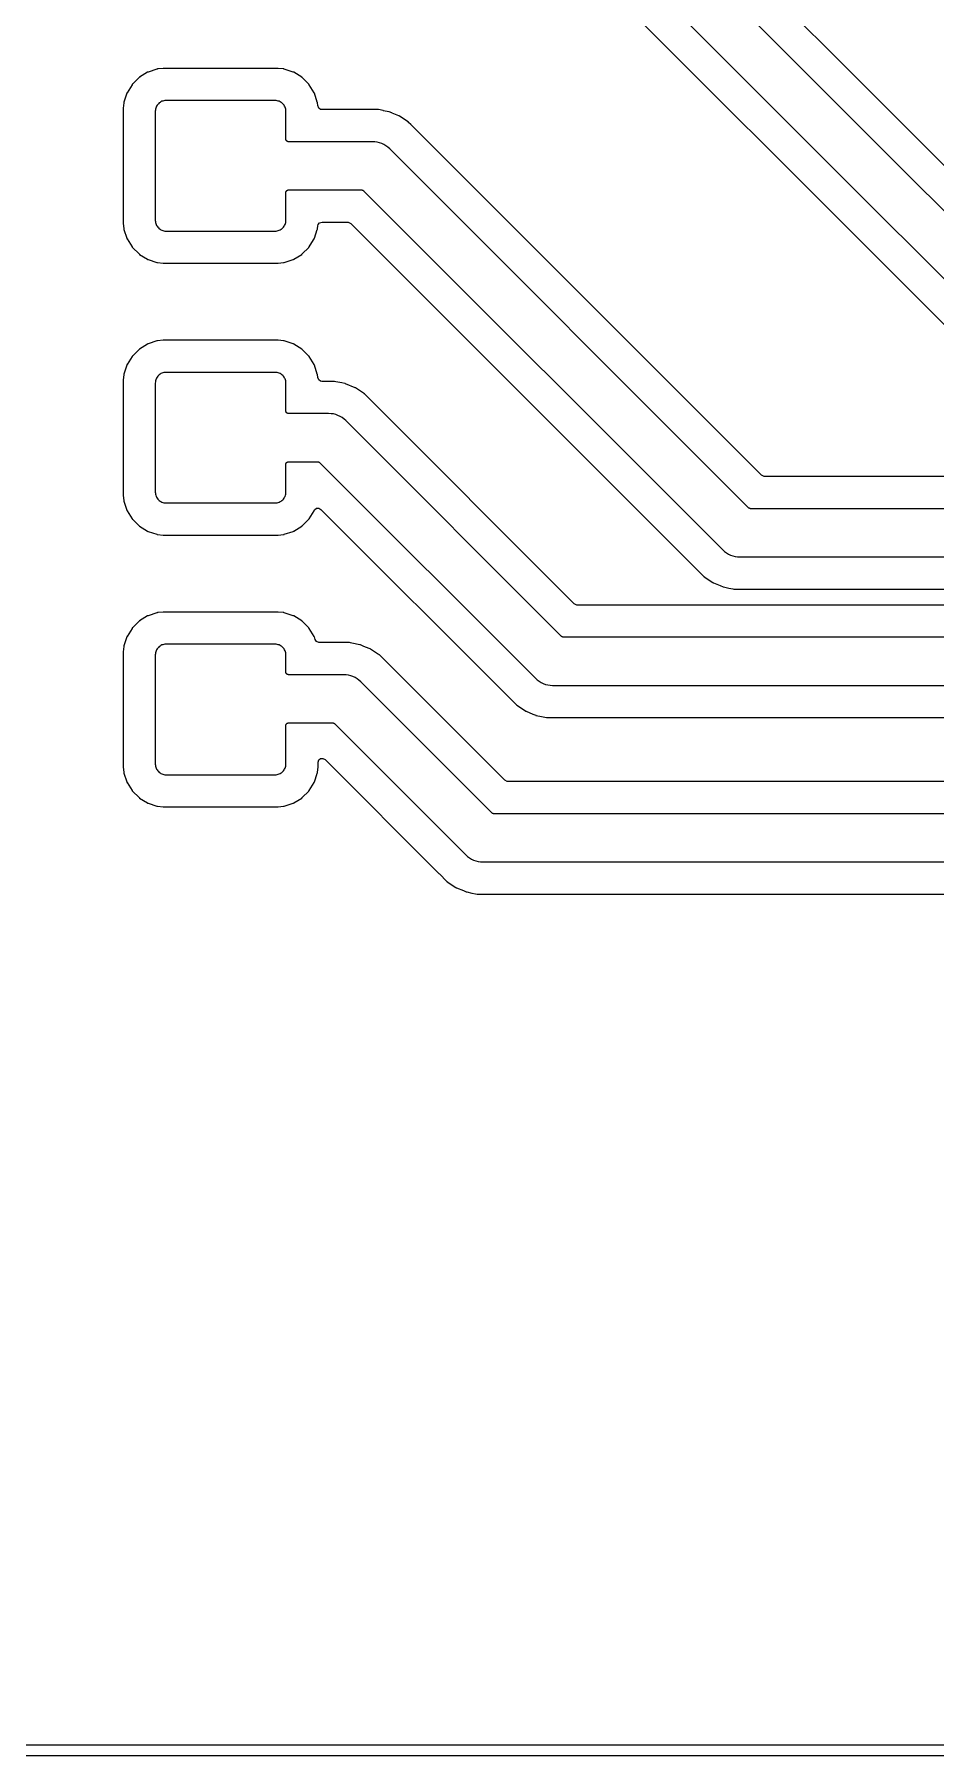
# Model space of a CAD drawing. Header units: metres. Extents: x 46.2 to 140.4, y -137.6 to -43.4.
# Drawn here: x 92.82 to 109.66, y -137.65 to -105.48 of the extents above; entities that cross this region are included whole.
import ezdxf

# ---------------------------------------------------------------- set-up
doc = ezdxf.new("R2010")
doc.units = ezdxf.units.M

msp = doc.modelspace()

# ---------------------------------------------------------------- linework, layer by layer
for points in [[(140.249, -43.632), (140.236, -43.586), (140.204, -43.558), (140.17, -43.551), (46.432, -43.551), (46.386, -43.564), (46.358, -43.596), (46.351, -43.63), (46.351, -137.368), (46.364, -137.414), (46.396, -137.442), (46.43, -137.449), (140.168, -137.449), (140.214, -137.436), (140.242, -137.404), (140.249, -137.37), (140.249, -43.632)], [(112.308, -110.423), (102.474, -100.588)], [(112.072, -111.035), (101.836, -100.8)], [(101.235, -101.472), (111.581, -111.818)], [(101.257, -102.343), (111.08, -112.166)], [(127.127, -113.749), (106.468, -113.749), (106.455, -113.748), (106.408, -113.723), (103.195, -110.51), (99.952, -107.267), (99.852, -107.166), (99.813, -107.128), (99.812, -107.127), (99.811, -107.126), (99.81, -107.125), (99.81, -107.124), (99.809, -107.123), (99.808, -107.123), (99.807, -107.122), (99.806, -107.121), (99.642, -107.012), (99.641, -107.011), (99.64, -107.01), (99.639, -107.01), (99.638, -107.009), (99.638, -107.009), (99.636, -107.009), (99.635, -107.008), (99.634, -107.008), (99.633, -107.007), (99.508, -106.955), (99.501, -106.953), (99.451, -106.932), (99.45, -106.931), (99.449, -106.931), (99.448, -106.93), (99.446, -106.93), (99.445, -106.93), (99.444, -106.929), (99.443, -106.929), (99.442, -106.929), (99.345, -106.91), (99.34, -106.909), (99.248, -106.89), (99.247, -106.89), (99.246, -106.89), (99.245, -106.89), (99.243, -106.89), (99.242, -106.89), (99.241, -106.89), (99.24, -106.89), (99.239, -106.889), (98.194, -106.889), (98.169, -106.885), (98.133, -106.86), (98.115, -106.816), (98.11, -106.762), (98.11, -106.761), (98.109, -106.76), (98.109, -106.759), (98.109, -106.757), (98.109, -106.756), (98.108, -106.755), (98.108, -106.754), (98.108, -106.753), (98.107, -106.751), (98.107, -106.751), (98.107, -106.751), (98.107, -106.751), (98.107, -106.751), (98.052, -106.585), (98.052, -106.584), (98.051, -106.582), (98.051, -106.582), (98.051, -106.581), (98.05, -106.579), (98.05, -106.578), (98.049, -106.577), (98.049, -106.576), (98.048, -106.575), (98.047, -106.574), (97.955, -106.425), (97.954, -106.424), (97.954, -106.423), (97.953, -106.422), (97.952, -106.421), (97.952, -106.42), (97.951, -106.419), (97.95, -106.418), (97.949, -106.417), (97.948, -106.416), (97.824, -106.292), (97.823, -106.291), (97.822, -106.29), (97.821, -106.289), (97.82, -106.288), (97.819, -106.288), (97.818, -106.287), (97.817, -106.286), (97.816, -106.286), (97.815, -106.285), (97.666, -106.193), (97.665, -106.192), (97.664, -106.191), (97.663, -106.191), (97.662, -106.19), (97.661, -106.19), (97.659, -106.189), (97.658, -106.189), (97.658, -106.189), (97.657, -106.188), (97.655, -106.188), (97.489, -106.133), (97.487, -106.132), (97.486, -106.132), (97.485, -106.131), (97.483, -106.131), (97.482, -106.131), (97.481, -106.131), (97.479, -106.13), (97.478, -106.13), (97.375, -106.12), (97.374, -106.12), (97.373, -106.12), (97.373, -106.12), (97.371, -106.12), (97.37, -106.119), (95.23, -106.119), (95.229, -106.12), (95.227, -106.12), (95.226, -106.12), (95.225, -106.12), (95.122, -106.13), (95.121, -106.13), (95.12, -106.131), (95.119, -106.131), (95.118, -106.131), (95.117, -106.131), (95.115, -106.131), (95.114, -106.132), (95.113, -106.132), (95.112, -106.132), (95.111, -106.133), (95.111, -106.133), (94.945, -106.188), (94.945, -106.188), (94.944, -106.188), (94.943, -106.189), (94.942, -106.189), (94.941, -106.189), (94.939, -106.19), (94.938, -106.19), (94.937, -106.191), (94.936, -106.191), (94.935, -106.192), (94.934, -106.193), (94.785, -106.285), (94.784, -106.286), (94.783, -106.286), (94.782, -106.287), (94.781, -106.288), (94.78, -106.288), (94.779, -106.289), (94.778, -106.29), (94.777, -106.291), (94.776, -106.292), (94.652, -106.416), (94.651, -106.417), (94.65, -106.418), (94.649, -106.419), (94.648, -106.42), (94.648, -106.421), (94.647, -106.422), (94.646, -106.423), (94.646, -106.424), (94.645, -106.425), (94.553, -106.574), (94.552, -106.575), (94.551, -106.576), (94.551, -106.577), (94.55, -106.578), (94.55, -106.579), (94.549, -106.581), (94.549, -106.582), (94.549, -106.583), (94.548, -106.584), (94.548, -106.585), (94.548, -106.585), (94.548, -106.585), (94.493, -106.751), (94.492, -106.753), (94.492, -106.754), (94.491, -106.755), (94.491, -106.757), (94.491, -106.758), (94.491, -106.759), (94.49, -106.761), (94.49, -106.762), (94.48, -106.865), (94.48, -106.866), (94.48, -106.867), (94.48, -106.869), (94.479, -106.87), (94.479, -109.01), (94.48, -109.011), (94.48, -109.013), (94.48, -109.014), (94.48, -109.015), (94.49, -109.118), (94.49, -109.119), (94.491, -109.121), (94.491, -109.122), (94.491, -109.123), (94.491, -109.125), (94.492, -109.126), (94.492, -109.127), (94.493, -109.129), (94.548, -109.295), (94.548, -109.295), (94.548, -109.296), (94.549, -109.297), (94.549, -109.298), (94.549, -109.299), (94.55, -109.301), (94.55, -109.302), (94.551, -109.303), (94.551, -109.304), (94.552, -109.305), (94.553, -109.306), (94.645, -109.455), (94.646, -109.456), (94.646, -109.457), (94.647, -109.458), (94.648, -109.459), (94.648, -109.46), (94.649, -109.461), (94.65, -109.462), (94.651, -109.463), (94.652, -109.464), (94.776, -109.588), (94.777, -109.589), (94.778, -109.59), (94.779, -109.591), (94.78, -109.592), (94.781, -109.592), (94.782, -109.593), (94.783, -109.594), (94.784, -109.594), (94.785, -109.595), (94.934, -109.687), (94.935, -109.688), (94.936, -109.689), (94.937, -109.689), (94.938, -109.69), (94.939, -109.69), (94.941, -109.691), (94.942, -109.691), (94.943, -109.691), (94.944, -109.692), (94.945, -109.692), (94.945, -109.692), (94.945, -109.692), (95.111, -109.747), (95.113, -109.748), (95.114, -109.748), (95.115, -109.749), (95.117, -109.749), (95.118, -109.749), (95.119, -109.749), (95.121, -109.75), (95.122, -109.75), (95.225, -109.76), (95.226, -109.76), (95.227, -109.76), (95.229, -109.76), (95.23, -109.761), (97.37, -109.761), (97.371, -109.76), (97.373, -109.76), (97.374, -109.76), (97.375, -109.76), (97.478, -109.75), (97.479, -109.75), (97.481, -109.749), (97.482, -109.749), (97.483, -109.749), (97.485, -109.749), (97.486, -109.748), (97.487, -109.748), (97.489, -109.747), (97.655, -109.692), (97.655, -109.692), (97.656, -109.692), (97.657, -109.691), (97.658, -109.691), (97.659, -109.691), (97.661, -109.69), (97.662, -109.69), (97.663, -109.689), (97.664, -109.689), (97.665, -109.688), (97.666, -109.687), (97.815, -109.595), (97.816, -109.594), (97.817, -109.594), (97.818, -109.593), (97.819, -109.592), (97.82, -109.592), (97.821, -109.591), (97.822, -109.59), (97.823, -109.589), (97.824, -109.588), (97.948, -109.464), (97.949, -109.463), (97.95, -109.462), (97.951, -109.461), (97.952, -109.46), (97.952, -109.459), (97.953, -109.458), (97.954, -109.457), (97.954, -109.456), (97.955, -109.455), (98.035, -109.325), (98.047, -109.306), (98.048, -109.305), (98.049, -109.304), (98.049, -109.303), (98.05, -109.302), (98.05, -109.301), (98.051, -109.299), (98.051, -109.298), (98.051, -109.298), (98.052, -109.297), (98.052, -109.295), (98.107, -109.129), (98.108, -109.127), (98.108, -109.126), (98.109, -109.125), (98.109, -109.123), (98.109, -109.122), (98.109, -109.121), (98.11, -109.119), (98.11, -109.118), (98.11, -109.118), (98.11, -109.118), (98.116, -109.061), (98.122, -109.037), (98.151, -109.004), (98.197, -108.991), (98.672, -108.991), (98.685, -108.992), (98.732, -109.017), (105.18, -115.466), (105.188, -115.473), (105.327, -115.612), (105.328, -115.613), (105.329, -115.614), (105.33, -115.615), (105.33, -115.616), (105.331, -115.617), (105.332, -115.617), (105.333, -115.618), (105.334, -115.619), (105.498, -115.728), (105.499, -115.729), (105.5, -115.73), (105.501, -115.73), (105.503, -115.731), (105.504, -115.731), (105.505, -115.732), (105.506, -115.732), (105.507, -115.733), (105.507, -115.733), (105.631, -115.784), (105.689, -115.808), (105.69, -115.809), (105.691, -115.809), (105.692, -115.81), (105.694, -115.81), (105.695, -115.81), (105.696, -115.811), (105.697, -115.811), (105.698, -115.811), (105.795, -115.83), (105.868, -115.845), (105.892, -115.85), (105.893, -115.85), (105.894, -115.85), (105.895, -115.85), (105.897, -115.85), (105.898, -115.85), (105.899, -115.85), (105.9, -115.85), (105.901, -115.851), (127.699, -115.851)], [(97.34, -106.721), (97.319, -106.72), (95.281, -106.72), (95.26, -106.721), (95.241, -106.724), (95.222, -106.729), (95.203, -106.735), (95.186, -106.744), (95.169, -106.754), (95.153, -106.765), (95.139, -106.779), (95.125, -106.793), (95.114, -106.809), (95.104, -106.826), (95.095, -106.843), (95.089, -106.862), (95.084, -106.881), (95.081, -106.9), (95.08, -106.921), (95.08, -108.959), (95.081, -108.98), (95.084, -108.999), (95.089, -109.018), (95.095, -109.037), (95.104, -109.054), (95.114, -109.071), (95.125, -109.087), (95.139, -109.101), (95.153, -109.115), (95.169, -109.126), (95.186, -109.136), (95.203, -109.145), (95.222, -109.151), (95.241, -109.156), (95.26, -109.159), (95.281, -109.16), (97.319, -109.16), (97.34, -109.159), (97.359, -109.156), (97.378, -109.151), (97.397, -109.145), (97.414, -109.136), (97.431, -109.126), (97.447, -109.115), (97.461, -109.101), (97.475, -109.087), (97.486, -109.071), (97.496, -109.054), (97.505, -109.037), (97.511, -109.018), (97.516, -108.999), (97.519, -108.98), (97.52, -108.959), (97.52, -108.44), (97.52, -108.439), (97.52, -108.438), (97.52, -108.437), (97.52, -108.435), (97.52, -108.434), (97.521, -108.433), (97.521, -108.432), (97.521, -108.43), (97.521, -108.429), (97.521, -108.428), (97.522, -108.427), (97.522, -108.426), (97.523, -108.425), (97.523, -108.423), (97.523, -108.422), (97.524, -108.421), (97.524, -108.42), (97.525, -108.419), (97.525, -108.418), (97.526, -108.417), (97.526, -108.416), (97.527, -108.415), (97.528, -108.414), (97.528, -108.412), (97.529, -108.411), (97.53, -108.41), (97.531, -108.409), (97.531, -108.409), (97.532, -108.408), (97.533, -108.407), (97.534, -108.406), (97.535, -108.405), (97.536, -108.404), (97.536, -108.403), (97.537, -108.402), (97.538, -108.402), (97.539, -108.401), (97.54, -108.4), (97.541, -108.399), (97.542, -108.399), (97.543, -108.398), (97.544, -108.397), (97.545, -108.397), (97.546, -108.396), (97.548, -108.396), (97.549, -108.395), (97.55, -108.395), (97.551, -108.394), (97.552, -108.394), (97.553, -108.393), (97.554, -108.393), (97.555, -108.392), (97.557, -108.392), (97.558, -108.392), (97.559, -108.391), (97.56, -108.391), (97.561, -108.391), (97.563, -108.391), (97.564, -108.391), (97.565, -108.39), (97.566, -108.39), (97.568, -108.39), (97.569, -108.39), (97.57, -108.39), (98.933, -108.39), (98.934, -108.39), (98.935, -108.39), (98.936, -108.39), (98.938, -108.39), (98.939, -108.391), (98.94, -108.391), (98.941, -108.391), (98.943, -108.391), (98.944, -108.391), (98.945, -108.392), (98.946, -108.392), (98.947, -108.392), (98.948, -108.393), (98.95, -108.393), (98.951, -108.394), (98.952, -108.394), (98.953, -108.395), (98.954, -108.395), (98.955, -108.396), (98.956, -108.396), (98.957, -108.397), (98.958, -108.397), (98.96, -108.398), (98.961, -108.399), (98.962, -108.399), (98.963, -108.4), (98.964, -108.401), (98.965, -108.402), (98.965, -108.402), (98.966, -108.403), (98.967, -108.404), (98.968, -108.405), (105.681, -115.118), (105.714, -115.148), (105.75, -115.174), (105.788, -115.197), (105.828, -115.216), (105.869, -115.231), (105.912, -115.242), (105.956, -115.248), (106.001, -115.25), (127.599, -115.25)], [(127.393, -114.35), (106.207, -114.35), (106.206, -114.35), (106.205, -114.35), (106.204, -114.35), (106.202, -114.35), (106.201, -114.349), (106.2, -114.349), (106.199, -114.349), (106.197, -114.349), (106.196, -114.349), (106.195, -114.348), (106.194, -114.348), (106.193, -114.348), (106.192, -114.347), (106.19, -114.347), (106.189, -114.346), (106.188, -114.346), (106.187, -114.345), (106.186, -114.345), (106.185, -114.344), (106.184, -114.344), (106.183, -114.343), (106.182, -114.343), (106.18, -114.342), (106.179, -114.341), (106.178, -114.341), (106.177, -114.34), (106.176, -114.339), (106.175, -114.338), (106.175, -114.338), (106.174, -114.337), (106.173, -114.336), (106.172, -114.335), (99.459, -107.622), (99.426, -107.592), (99.39, -107.566), (99.352, -107.543), (99.312, -107.524), (99.271, -107.509), (99.228, -107.498), (99.184, -107.492), (99.139, -107.49), (97.57, -107.49), (97.569, -107.49), (97.568, -107.49), (97.566, -107.49), (97.565, -107.49), (97.564, -107.489), (97.563, -107.489), (97.561, -107.489), (97.56, -107.489), (97.559, -107.489), (97.558, -107.488), (97.557, -107.488), (97.555, -107.488), (97.554, -107.487), (97.553, -107.487), (97.552, -107.486), (97.551, -107.486), (97.55, -107.485), (97.549, -107.485), (97.548, -107.484), (97.546, -107.484), (97.545, -107.483), (97.544, -107.483), (97.543, -107.482), (97.542, -107.481), (97.541, -107.481), (97.54, -107.48), (97.539, -107.479), (97.538, -107.478), (97.537, -107.478), (97.536, -107.477), (97.536, -107.476), (97.535, -107.475), (97.534, -107.474), (97.533, -107.473), (97.532, -107.472), (97.531, -107.471), (97.531, -107.471), (97.53, -107.47), (97.529, -107.469), (97.528, -107.468), (97.528, -107.466), (97.527, -107.465), (97.526, -107.464), (97.526, -107.463), (97.525, -107.462), (97.525, -107.461), (97.524, -107.46), (97.524, -107.459), (97.523, -107.458), (97.523, -107.457), (97.523, -107.455), (97.522, -107.454), (97.522, -107.453), (97.521, -107.452), (97.521, -107.451), (97.521, -107.45), (97.521, -107.448), (97.521, -107.447), (97.52, -107.446), (97.52, -107.445), (97.52, -107.443), (97.52, -107.442), (97.52, -107.441), (97.52, -107.44), (97.52, -106.921), (97.519, -106.9), (97.516, -106.881), (97.511, -106.862), (97.505, -106.843), (97.496, -106.826), (97.486, -106.809), (97.475, -106.793), (97.461, -106.779), (97.447, -106.765), (97.431, -106.754), (97.414, -106.744), (97.397, -106.735), (97.378, -106.729), (97.359, -106.724), (97.34, -106.721)], [(128.227, -116.149), (102.968, -116.149), (102.955, -116.148), (102.908, -116.123), (98.993, -112.208), (98.992, -112.207), (98.991, -112.206), (98.991, -112.205), (98.99, -112.204), (98.989, -112.204), (98.988, -112.203), (98.988, -112.203), (98.987, -112.202), (98.986, -112.201), (98.822, -112.092), (98.821, -112.091), (98.82, -112.09), (98.818, -112.09), (98.818, -112.09), (98.817, -112.089), (98.816, -112.088), (98.814, -112.088), (98.813, -112.087), (98.631, -112.012), (98.63, -112.011), (98.629, -112.011), (98.628, -112.01), (98.626, -112.01), (98.625, -112.01), (98.624, -112.009), (98.623, -112.009), (98.622, -112.009), (98.566, -111.998), (98.454, -111.975), (98.428, -111.97), (98.427, -111.97), (98.426, -111.97), (98.425, -111.97), (98.423, -111.97), (98.422, -111.97), (98.421, -111.97), (98.42, -111.97), (98.419, -111.969), (98.194, -111.969), (98.169, -111.965), (98.133, -111.94), (98.115, -111.896), (98.11, -111.842), (98.11, -111.841), (98.109, -111.84), (98.109, -111.839), (98.109, -111.837), (98.109, -111.836), (98.108, -111.835), (98.108, -111.834), (98.108, -111.833), (98.107, -111.831), (98.107, -111.831), (98.107, -111.831), (98.107, -111.831), (98.107, -111.831), (98.052, -111.665), (98.052, -111.664), (98.051, -111.662), (98.051, -111.662), (98.051, -111.661), (98.05, -111.659), (98.05, -111.658), (98.049, -111.657), (98.049, -111.656), (98.048, -111.655), (98.047, -111.654), (97.955, -111.505), (97.954, -111.504), (97.954, -111.503), (97.953, -111.502), (97.952, -111.501), (97.952, -111.5), (97.951, -111.499), (97.95, -111.498), (97.949, -111.497), (97.948, -111.496), (97.824, -111.372), (97.823, -111.371), (97.822, -111.37), (97.821, -111.369), (97.82, -111.368), (97.819, -111.368), (97.818, -111.367), (97.817, -111.366), (97.816, -111.366), (97.815, -111.365), (97.666, -111.273), (97.665, -111.272), (97.664, -111.271), (97.663, -111.271), (97.662, -111.27), (97.661, -111.27), (97.659, -111.269), (97.658, -111.269), (97.658, -111.269), (97.657, -111.268), (97.655, -111.268), (97.489, -111.213), (97.487, -111.212), (97.486, -111.212), (97.485, -111.211), (97.483, -111.211), (97.482, -111.211), (97.481, -111.211), (97.479, -111.21), (97.478, -111.21), (97.375, -111.2), (97.374, -111.2), (97.373, -111.2), (97.373, -111.2), (97.371, -111.2), (97.37, -111.199), (95.23, -111.199), (95.229, -111.2), (95.227, -111.2), (95.226, -111.2), (95.225, -111.2), (95.122, -111.21), (95.121, -111.21), (95.12, -111.211), (95.119, -111.211), (95.118, -111.211), (95.117, -111.211), (95.115, -111.211), (95.114, -111.212), (95.113, -111.212), (95.112, -111.212), (95.111, -111.213), (95.111, -111.213), (94.945, -111.268), (94.945, -111.268), (94.944, -111.268), (94.943, -111.269), (94.942, -111.269), (94.941, -111.269), (94.939, -111.27), (94.938, -111.27), (94.937, -111.271), (94.936, -111.271), (94.935, -111.272), (94.934, -111.273), (94.785, -111.365), (94.784, -111.366), (94.783, -111.366), (94.782, -111.367), (94.781, -111.368), (94.78, -111.368), (94.779, -111.369), (94.778, -111.37), (94.777, -111.371), (94.776, -111.372), (94.652, -111.496), (94.651, -111.497), (94.65, -111.498), (94.649, -111.499), (94.648, -111.5), (94.648, -111.501), (94.647, -111.502), (94.646, -111.503), (94.646, -111.504), (94.645, -111.505), (94.553, -111.654), (94.552, -111.655), (94.551, -111.656), (94.551, -111.657), (94.55, -111.658), (94.55, -111.659), (94.549, -111.661), (94.549, -111.662), (94.549, -111.663), (94.548, -111.664), (94.548, -111.665), (94.548, -111.665), (94.548, -111.665), (94.493, -111.831), (94.492, -111.833), (94.492, -111.834), (94.491, -111.835), (94.491, -111.837), (94.491, -111.838), (94.491, -111.839), (94.49, -111.841), (94.49, -111.842), (94.48, -111.945), (94.48, -111.946), (94.48, -111.947), (94.48, -111.949), (94.479, -111.95), (94.479, -114.09), (94.48, -114.091), (94.48, -114.093), (94.48, -114.094), (94.48, -114.095), (94.49, -114.198), (94.49, -114.199), (94.491, -114.201), (94.491, -114.202), (94.491, -114.203), (94.491, -114.205), (94.492, -114.206), (94.492, -114.207), (94.493, -114.209), (94.548, -114.375), (94.548, -114.375), (94.548, -114.376), (94.549, -114.377), (94.549, -114.378), (94.549, -114.379), (94.55, -114.381), (94.55, -114.382), (94.551, -114.383), (94.551, -114.384), (94.552, -114.385), (94.553, -114.386), (94.645, -114.535), (94.646, -114.536), (94.646, -114.537), (94.647, -114.538), (94.648, -114.539), (94.648, -114.54), (94.649, -114.541), (94.65, -114.542), (94.651, -114.543), (94.652, -114.544), (94.776, -114.668), (94.777, -114.669), (94.778, -114.67), (94.779, -114.671), (94.78, -114.672), (94.781, -114.672), (94.782, -114.673), (94.783, -114.674), (94.784, -114.674), (94.785, -114.675), (94.934, -114.767), (94.935, -114.768), (94.936, -114.769), (94.937, -114.769), (94.938, -114.77), (94.939, -114.77), (94.941, -114.771), (94.942, -114.771), (94.943, -114.771), (94.944, -114.772), (94.945, -114.772), (94.945, -114.772), (94.945, -114.772), (95.111, -114.827), (95.113, -114.828), (95.114, -114.828), (95.115, -114.829), (95.117, -114.829), (95.118, -114.829), (95.119, -114.829), (95.121, -114.83), (95.122, -114.83), (95.225, -114.84), (95.226, -114.84), (95.227, -114.84), (95.229, -114.84), (95.23, -114.841), (97.37, -114.841), (97.371, -114.84), (97.373, -114.84), (97.374, -114.84), (97.375, -114.84), (97.478, -114.83), (97.479, -114.83), (97.481, -114.829), (97.482, -114.829), (97.483, -114.829), (97.485, -114.829), (97.486, -114.828), (97.487, -114.828), (97.489, -114.827), (97.655, -114.772), (97.655, -114.772), (97.656, -114.772), (97.657, -114.771), (97.658, -114.771), (97.659, -114.771), (97.661, -114.77), (97.662, -114.77), (97.663, -114.769), (97.664, -114.769), (97.665, -114.768), (97.666, -114.767), (97.815, -114.675), (97.816, -114.674), (97.817, -114.674), (97.818, -114.673), (97.819, -114.672), (97.82, -114.672), (97.821, -114.671), (97.822, -114.67), (97.823, -114.669), (97.824, -114.668), (97.948, -114.544), (97.949, -114.543), (97.95, -114.542), (97.951, -114.541), (97.952, -114.54), (97.952, -114.539), (97.953, -114.538), (97.954, -114.537), (97.954, -114.536), (97.955, -114.535), (98.047, -114.386), (98.048, -114.385), (98.049, -114.384), (98.049, -114.383), (98.05, -114.382), (98.05, -114.381), (98.05, -114.38), (98.05, -114.38), (98.05, -114.38), (98.057, -114.369), (98.093, -114.341), (98.134, -114.339), (98.176, -114.362), (101.677, -117.863), (101.688, -117.873), (101.827, -118.012), (101.828, -118.013), (101.829, -118.014), (101.83, -118.015), (101.83, -118.016), (101.831, -118.017), (101.832, -118.017), (101.833, -118.018), (101.834, -118.019), (101.998, -118.128), (101.999, -118.129), (102, -118.13), (102.001, -118.13), (102.003, -118.131), (102.004, -118.131), (102.005, -118.132), (102.006, -118.132), (102.007, -118.133), (102.007, -118.133), (102.136, -118.186), (102.189, -118.208), (102.19, -118.209), (102.191, -118.209), (102.192, -118.21), (102.194, -118.21), (102.195, -118.21), (102.196, -118.211), (102.197, -118.211), (102.198, -118.211), (102.295, -118.23), (102.361, -118.243), (102.392, -118.25), (102.393, -118.25), (102.394, -118.25), (102.395, -118.25), (102.397, -118.25), (102.398, -118.25), (102.399, -118.25), (102.4, -118.25), (102.401, -118.251), (128.799, -118.251)], [(97.34, -111.801), (97.319, -111.8), (95.281, -111.8), (95.26, -111.801), (95.241, -111.804), (95.222, -111.809), (95.203, -111.815), (95.186, -111.824), (95.169, -111.834), (95.153, -111.845), (95.139, -111.859), (95.125, -111.873), (95.114, -111.889), (95.104, -111.906), (95.095, -111.923), (95.089, -111.942), (95.084, -111.961), (95.081, -111.98), (95.08, -112.001), (95.08, -114.039), (95.081, -114.06), (95.084, -114.079), (95.089, -114.098), (95.095, -114.117), (95.104, -114.134), (95.114, -114.151), (95.125, -114.167), (95.139, -114.181), (95.153, -114.195), (95.169, -114.206), (95.186, -114.216), (95.203, -114.225), (95.222, -114.231), (95.241, -114.236), (95.26, -114.239), (95.281, -114.24), (97.319, -114.24), (97.34, -114.239), (97.359, -114.236), (97.378, -114.231), (97.397, -114.225), (97.414, -114.216), (97.431, -114.206), (97.447, -114.195), (97.461, -114.181), (97.475, -114.167), (97.486, -114.151), (97.496, -114.134), (97.505, -114.117), (97.511, -114.098), (97.516, -114.079), (97.519, -114.06), (97.52, -114.039), (97.52, -113.52), (97.52, -113.519), (97.52, -113.518), (97.52, -113.517), (97.52, -113.515), (97.52, -113.514), (97.521, -113.513), (97.521, -113.512), (97.521, -113.51), (97.521, -113.509), (97.521, -113.508), (97.522, -113.507), (97.522, -113.506), (97.523, -113.505), (97.523, -113.503), (97.523, -113.502), (97.524, -113.501), (97.524, -113.5), (97.525, -113.499), (97.525, -113.498), (97.526, -113.497), (97.526, -113.496), (97.527, -113.495), (97.528, -113.494), (97.528, -113.492), (97.529, -113.491), (97.53, -113.49), (97.531, -113.489), (97.531, -113.489), (97.532, -113.488), (97.533, -113.487), (97.534, -113.486), (97.535, -113.485), (97.536, -113.484), (97.536, -113.483), (97.537, -113.482), (97.538, -113.482), (97.539, -113.481), (97.54, -113.48), (97.541, -113.479), (97.542, -113.479), (97.543, -113.478), (97.544, -113.477), (97.545, -113.477), (97.546, -113.476), (97.548, -113.476), (97.549, -113.475), (97.55, -113.475), (97.551, -113.474), (97.552, -113.474), (97.553, -113.473), (97.554, -113.473), (97.555, -113.472), (97.557, -113.472), (97.558, -113.472), (97.559, -113.471), (97.56, -113.471), (97.561, -113.471), (97.563, -113.471), (97.564, -113.471), (97.565, -113.47), (97.566, -113.47), (97.568, -113.47), (97.569, -113.47), (97.57, -113.47), (98.113, -113.47), (98.114, -113.47), (98.115, -113.47), (98.116, -113.47), (98.118, -113.47), (98.119, -113.471), (98.12, -113.471), (98.121, -113.471), (98.123, -113.471), (98.124, -113.471), (98.125, -113.472), (98.126, -113.472), (98.127, -113.472), (98.128, -113.473), (98.13, -113.473), (98.131, -113.474), (98.132, -113.474), (98.133, -113.475), (98.134, -113.475), (98.135, -113.476), (98.136, -113.476), (98.137, -113.477), (98.138, -113.477), (98.14, -113.478), (98.141, -113.479), (98.142, -113.479), (98.143, -113.48), (98.144, -113.481), (98.145, -113.482), (98.145, -113.482), (98.146, -113.483), (98.147, -113.484), (98.148, -113.485), (102.181, -117.518), (102.214, -117.548), (102.25, -117.574), (102.288, -117.597), (102.328, -117.616), (102.369, -117.631), (102.412, -117.642), (102.456, -117.648), (102.501, -117.65), (128.699, -117.65)], [(128.493, -116.75), (102.707, -116.75), (102.706, -116.75), (102.705, -116.75), (102.704, -116.75), (102.702, -116.75), (102.701, -116.749), (102.7, -116.749), (102.699, -116.749), (102.697, -116.749), (102.696, -116.749), (102.695, -116.748), (102.694, -116.748), (102.693, -116.748), (102.692, -116.747), (102.69, -116.747), (102.689, -116.746), (102.688, -116.746), (102.687, -116.745), (102.686, -116.745), (102.685, -116.744), (102.684, -116.744), (102.683, -116.743), (102.682, -116.743), (102.68, -116.742), (102.679, -116.741), (102.678, -116.741), (102.677, -116.74), (102.676, -116.739), (102.675, -116.738), (102.675, -116.738), (102.674, -116.737), (102.673, -116.736), (102.672, -116.735), (98.639, -112.702), (98.606, -112.672), (98.57, -112.646), (98.532, -112.623), (98.492, -112.604), (98.451, -112.589), (98.408, -112.578), (98.364, -112.572), (98.319, -112.57), (97.57, -112.57), (97.569, -112.57), (97.568, -112.57), (97.566, -112.57), (97.565, -112.57), (97.564, -112.569), (97.563, -112.569), (97.561, -112.569), (97.56, -112.569), (97.559, -112.569), (97.558, -112.568), (97.557, -112.568), (97.555, -112.568), (97.554, -112.567), (97.553, -112.567), (97.552, -112.566), (97.551, -112.566), (97.55, -112.565), (97.549, -112.565), (97.548, -112.564), (97.546, -112.564), (97.545, -112.563), (97.544, -112.563), (97.543, -112.562), (97.542, -112.561), (97.541, -112.561), (97.54, -112.56), (97.539, -112.559), (97.538, -112.558), (97.537, -112.558), (97.536, -112.557), (97.536, -112.556), (97.535, -112.555), (97.534, -112.554), (97.533, -112.553), (97.532, -112.552), (97.531, -112.551), (97.531, -112.551), (97.53, -112.55), (97.529, -112.549), (97.528, -112.548), (97.528, -112.546), (97.527, -112.545), (97.526, -112.544), (97.526, -112.543), (97.525, -112.542), (97.525, -112.541), (97.524, -112.54), (97.524, -112.539), (97.523, -112.538), (97.523, -112.537), (97.523, -112.535), (97.522, -112.534), (97.522, -112.533), (97.521, -112.532), (97.521, -112.531), (97.521, -112.53), (97.521, -112.528), (97.521, -112.527), (97.52, -112.526), (97.52, -112.525), (97.52, -112.523), (97.52, -112.522), (97.52, -112.521), (97.52, -112.52), (97.52, -112.001), (97.519, -111.98), (97.516, -111.961), (97.511, -111.942), (97.505, -111.923), (97.496, -111.906), (97.486, -111.889), (97.475, -111.873), (97.461, -111.859), (97.447, -111.845), (97.431, -111.834), (97.414, -111.824), (97.397, -111.815), (97.378, -111.809), (97.359, -111.804), (97.34, -111.801)], [(128.427, -119.449), (101.668, -119.449), (101.655, -119.448), (101.608, -119.423), (99.273, -117.088), (99.273, -117.088), (99.272, -117.087), (99.271, -117.086), (99.27, -117.085), (99.27, -117.084), (99.269, -117.083), (99.268, -117.083), (99.267, -117.082), (99.266, -117.081), (99.234, -117.06), (99.102, -116.972), (99.101, -116.971), (99.1, -116.97), (99.099, -116.97), (99.097, -116.969), (99.096, -116.969), (99.096, -116.969), (99.095, -116.968), (99.093, -116.967), (99.01, -116.933), (98.964, -116.914), (98.964, -116.914), (98.964, -116.914), (98.911, -116.892), (98.91, -116.891), (98.909, -116.891), (98.909, -116.891), (98.908, -116.891), (98.907, -116.89), (98.906, -116.89), (98.905, -116.89), (98.904, -116.889), (98.903, -116.889), (98.902, -116.889), (98.752, -116.859), (98.752, -116.859), (98.73, -116.855), (98.708, -116.85), (98.707, -116.85), (98.706, -116.85), (98.705, -116.85), (98.703, -116.85), (98.702, -116.85), (98.701, -116.85), (98.7, -116.85), (98.699, -116.849), (98.142, -116.849), (98.138, -116.849), (98.095, -116.831), (98.068, -116.792), (98.052, -116.745), (98.052, -116.744), (98.051, -116.742), (98.051, -116.742), (98.051, -116.741), (98.05, -116.739), (98.05, -116.738), (98.049, -116.737), (98.049, -116.736), (98.048, -116.735), (98.047, -116.734), (97.955, -116.585), (97.954, -116.584), (97.954, -116.583), (97.953, -116.582), (97.952, -116.581), (97.952, -116.58), (97.951, -116.579), (97.95, -116.578), (97.949, -116.577), (97.948, -116.576), (97.824, -116.452), (97.823, -116.451), (97.822, -116.45), (97.821, -116.449), (97.82, -116.448), (97.819, -116.448), (97.818, -116.447), (97.817, -116.446), (97.816, -116.446), (97.815, -116.445), (97.666, -116.353), (97.665, -116.352), (97.664, -116.351), (97.663, -116.351), (97.662, -116.35), (97.661, -116.35), (97.659, -116.349), (97.658, -116.349), (97.658, -116.349), (97.657, -116.348), (97.655, -116.348), (97.489, -116.293), (97.487, -116.292), (97.486, -116.292), (97.485, -116.291), (97.483, -116.291), (97.482, -116.291), (97.481, -116.291), (97.479, -116.29), (97.478, -116.29), (97.375, -116.28), (97.374, -116.28), (97.373, -116.28), (97.373, -116.28), (97.371, -116.28), (97.37, -116.279), (95.23, -116.279), (95.229, -116.28), (95.227, -116.28), (95.226, -116.28), (95.225, -116.28), (95.122, -116.29), (95.121, -116.29), (95.12, -116.291), (95.119, -116.291), (95.118, -116.291), (95.117, -116.291), (95.115, -116.291), (95.114, -116.292), (95.113, -116.292), (95.112, -116.292), (95.111, -116.293), (95.111, -116.293), (94.945, -116.348), (94.945, -116.348), (94.944, -116.348), (94.943, -116.349), (94.942, -116.349), (94.941, -116.349), (94.939, -116.35), (94.938, -116.35), (94.937, -116.351), (94.936, -116.351), (94.935, -116.352), (94.934, -116.353), (94.785, -116.445), (94.784, -116.446), (94.783, -116.446), (94.782, -116.447), (94.781, -116.448), (94.78, -116.448), (94.779, -116.449), (94.778, -116.45), (94.777, -116.451), (94.776, -116.452), (94.652, -116.576), (94.651, -116.577), (94.65, -116.578), (94.649, -116.579), (94.648, -116.58), (94.648, -116.581), (94.647, -116.582), (94.646, -116.583), (94.646, -116.584), (94.645, -116.585), (94.553, -116.734), (94.552, -116.735), (94.551, -116.736), (94.551, -116.737), (94.55, -116.738), (94.55, -116.739), (94.549, -116.741), (94.549, -116.742), (94.549, -116.743), (94.548, -116.744), (94.548, -116.745), (94.548, -116.745)], [(94.548, -116.745), (94.548, -116.745), (94.493, -116.911), (94.492, -116.913), (94.492, -116.914), (94.491, -116.915), (94.491, -116.917), (94.491, -116.918), (94.491, -116.919), (94.49, -116.921), (94.49, -116.922), (94.48, -117.025), (94.48, -117.026), (94.48, -117.027), (94.48, -117.029), (94.479, -117.03), (94.479, -119.17), (94.48, -119.171), (94.48, -119.173), (94.48, -119.174), (94.48, -119.175), (94.49, -119.278), (94.49, -119.279), (94.491, -119.281), (94.491, -119.282), (94.491, -119.283), (94.491, -119.285), (94.492, -119.286), (94.492, -119.287), (94.493, -119.289), (94.548, -119.455), (94.548, -119.455), (94.548, -119.456), (94.549, -119.457), (94.549, -119.458), (94.549, -119.459), (94.55, -119.461), (94.55, -119.462), (94.551, -119.463), (94.551, -119.464), (94.552, -119.465), (94.553, -119.466), (94.645, -119.615), (94.646, -119.616), (94.646, -119.617), (94.647, -119.618), (94.648, -119.619), (94.648, -119.62), (94.649, -119.621), (94.65, -119.622), (94.651, -119.623), (94.652, -119.624), (94.776, -119.748), (94.777, -119.749), (94.778, -119.75), (94.779, -119.751), (94.78, -119.752), (94.781, -119.752), (94.782, -119.753), (94.783, -119.754), (94.784, -119.754), (94.785, -119.755), (94.934, -119.847), (94.935, -119.848), (94.936, -119.849), (94.937, -119.849), (94.938, -119.85), (94.939, -119.85), (94.941, -119.851), (94.942, -119.851), (94.943, -119.851), (94.944, -119.852), (94.945, -119.852), (94.945, -119.852), (94.945, -119.852), (95.111, -119.907), (95.113, -119.908), (95.114, -119.908), (95.115, -119.909), (95.117, -119.909), (95.118, -119.909), (95.119, -119.909), (95.121, -119.91), (95.122, -119.91), (95.225, -119.92), (95.226, -119.92), (95.227, -119.92), (95.229, -119.92), (95.23, -119.921), (97.37, -119.921), (97.371, -119.92), (97.373, -119.92), (97.374, -119.92), (97.375, -119.92), (97.478, -119.91), (97.479, -119.91), (97.481, -119.909), (97.482, -119.909), (97.483, -119.909), (97.485, -119.909), (97.486, -119.908), (97.487, -119.908), (97.489, -119.907), (97.655, -119.852), (97.655, -119.852), (97.656, -119.852), (97.657, -119.851), (97.658, -119.851), (97.659, -119.851), (97.661, -119.85), (97.662, -119.85), (97.663, -119.849), (97.664, -119.849), (97.665, -119.848), (97.666, -119.847), (97.815, -119.755), (97.816, -119.754), (97.817, -119.754), (97.818, -119.753), (97.819, -119.752), (97.82, -119.752), (97.821, -119.751), (97.822, -119.75), (97.823, -119.749), (97.824, -119.748), (97.948, -119.624), (97.949, -119.623), (97.95, -119.622), (97.951, -119.621), (97.952, -119.62), (97.952, -119.619), (97.953, -119.618), (97.954, -119.617), (97.954, -119.616), (97.955, -119.615), (98.047, -119.466), (98.048, -119.465), (98.049, -119.464), (98.049, -119.463), (98.05, -119.462), (98.05, -119.461), (98.051, -119.459), (98.051, -119.458), (98.051, -119.457), (98.052, -119.456), (98.052, -119.455), (98.052, -119.455), (98.052, -119.455), (98.071, -119.399), (98.107, -119.289), (98.108, -119.287), (98.108, -119.286), (98.109, -119.285), (98.109, -119.283), (98.109, -119.282), (98.109, -119.281), (98.11, -119.279), (98.11, -119.278), (98.12, -119.175), (98.12, -119.174), (98.12, -119.173), (98.12, -119.171), (98.12, -119.17), (98.12, -119.086), (98.137, -119.042), (98.169, -119.017), (98.21, -119.015), (98.252, -119.038), (100.377, -121.163), (100.388, -121.173), (100.527, -121.312), (100.528, -121.313), (100.529, -121.314), (100.53, -121.315), (100.53, -121.316), (100.531, -121.317), (100.532, -121.317), (100.533, -121.318), (100.534, -121.319), (100.698, -121.428), (100.699, -121.429), (100.7, -121.43), (100.701, -121.43), (100.703, -121.431), (100.704, -121.431), (100.705, -121.432), (100.706, -121.432), (100.707, -121.433), (100.707, -121.433), (100.836, -121.486), (100.889, -121.508), (100.89, -121.509), (100.891, -121.509), (100.892, -121.51), (100.894, -121.51), (100.895, -121.51), (100.896, -121.511), (100.897, -121.511), (100.898, -121.511), (100.995, -121.53), (101.061, -121.543), (101.092, -121.55), (101.093, -121.55), (101.094, -121.55), (101.095, -121.55), (101.097, -121.55), (101.098, -121.55), (101.099, -121.55), (101.1, -121.55), (101.101, -121.551), (128.795, -121.551)], [(97.34, -116.881), (97.319, -116.88), (95.281, -116.88), (95.26, -116.881), (95.241, -116.884), (95.222, -116.889), (95.203, -116.895), (95.186, -116.904), (95.169, -116.914), (95.153, -116.925), (95.139, -116.939), (95.125, -116.953), (95.114, -116.969), (95.104, -116.986), (95.095, -117.003), (95.089, -117.022), (95.084, -117.041), (95.081, -117.06), (95.08, -117.081), (95.08, -119.119), (95.081, -119.14), (95.084, -119.159), (95.089, -119.178), (95.095, -119.197), (95.104, -119.214), (95.114, -119.231), (95.125, -119.247), (95.139, -119.261), (95.153, -119.275), (95.169, -119.286), (95.186, -119.296), (95.203, -119.305), (95.222, -119.311), (95.241, -119.316), (95.26, -119.319), (95.281, -119.32), (97.319, -119.32), (97.34, -119.319), (97.359, -119.316), (97.378, -119.311), (97.397, -119.305), (97.414, -119.296), (97.431, -119.286), (97.447, -119.275), (97.461, -119.261), (97.475, -119.247), (97.486, -119.231), (97.496, -119.214), (97.505, -119.197), (97.511, -119.178), (97.516, -119.159), (97.519, -119.14), (97.52, -119.119), (97.52, -118.4), (97.52, -118.399), (97.52, -118.398), (97.52, -118.397), (97.52, -118.395), (97.52, -118.394), (97.521, -118.393), (97.521, -118.392), (97.521, -118.39), (97.521, -118.389), (97.521, -118.388), (97.522, -118.387), (97.522, -118.386), (97.523, -118.385), (97.523, -118.383), (97.523, -118.382), (97.524, -118.381), (97.524, -118.38), (97.525, -118.379), (97.525, -118.378), (97.526, -118.377), (97.526, -118.376), (97.527, -118.375), (97.528, -118.374), (97.528, -118.372), (97.529, -118.371), (97.53, -118.37), (97.531, -118.369), (97.531, -118.369), (97.532, -118.368), (97.533, -118.367), (97.534, -118.366), (97.535, -118.365), (97.536, -118.364), (97.536, -118.363), (97.537, -118.362), (97.538, -118.362), (97.539, -118.361), (97.54, -118.36), (97.541, -118.359), (97.542, -118.359), (97.543, -118.358), (97.544, -118.357), (97.545, -118.357), (97.546, -118.356), (97.548, -118.356), (97.549, -118.355), (97.55, -118.355), (97.551, -118.354), (97.552, -118.354), (97.553, -118.353), (97.554, -118.353), (97.555, -118.352), (97.557, -118.352), (97.558, -118.352), (97.559, -118.351), (97.56, -118.351), (97.561, -118.351), (97.563, -118.351), (97.564, -118.351), (97.565, -118.35), (97.566, -118.35), (97.568, -118.35), (97.569, -118.35), (97.57, -118.35), (98.393, -118.35), (98.394, -118.35), (98.395, -118.35), (98.396, -118.35), (98.398, -118.35), (98.399, -118.351), (98.4, -118.351), (98.401, -118.351), (98.403, -118.351), (98.404, -118.351), (98.405, -118.352), (98.406, -118.352), (98.407, -118.352), (98.408, -118.353), (98.41, -118.353), (98.411, -118.354), (98.412, -118.354), (98.413, -118.355), (98.414, -118.355), (98.415, -118.356), (98.416, -118.356), (98.417, -118.357), (98.418, -118.357), (98.42, -118.358), (98.421, -118.359), (98.422, -118.359), (98.423, -118.36), (98.424, -118.361), (98.425, -118.362), (98.425, -118.362), (98.426, -118.363), (98.427, -118.364), (98.428, -118.365), (100.881, -120.818), (100.914, -120.848), (100.95, -120.874), (100.988, -120.897), (101.028, -120.916), (101.069, -120.931), (101.112, -120.942), (101.156, -120.948), (101.201, -120.95), (128.899, -120.95)], [(128.693, -120.05), (101.407, -120.05), (101.406, -120.05), (101.405, -120.05), (101.404, -120.05), (101.402, -120.05), (101.401, -120.049), (101.4, -120.049), (101.399, -120.049), (101.397, -120.049), (101.396, -120.049), (101.395, -120.048), (101.394, -120.048), (101.393, -120.048), (101.392, -120.047), (101.39, -120.047), (101.389, -120.046), (101.388, -120.046), (101.387, -120.045), (101.386, -120.045), (101.385, -120.044), (101.384, -120.044), (101.383, -120.043), (101.382, -120.043), (101.38, -120.042), (101.379, -120.041), (101.378, -120.041), (101.377, -120.04), (101.376, -120.039), (101.375, -120.038), (101.375, -120.038), (101.374, -120.037), (101.373, -120.036), (101.372, -120.035), (98.919, -117.582), (98.886, -117.552), (98.85, -117.526), (98.812, -117.503), (98.772, -117.484), (98.731, -117.469), (98.688, -117.458), (98.644, -117.452), (98.599, -117.45), (97.57, -117.45), (97.569, -117.45), (97.568, -117.45), (97.566, -117.45), (97.565, -117.45), (97.564, -117.449), (97.563, -117.449), (97.561, -117.449), (97.56, -117.449), (97.559, -117.449), (97.558, -117.448), (97.557, -117.448), (97.555, -117.448), (97.554, -117.447), (97.553, -117.447), (97.552, -117.446), (97.551, -117.446), (97.55, -117.445), (97.549, -117.445), (97.548, -117.444), (97.546, -117.444), (97.545, -117.443), (97.544, -117.443), (97.543, -117.442), (97.542, -117.441), (97.541, -117.441), (97.54, -117.44), (97.539, -117.439), (97.538, -117.438), (97.537, -117.438), (97.536, -117.437), (97.536, -117.436), (97.535, -117.435), (97.534, -117.434), (97.533, -117.433), (97.532, -117.432), (97.531, -117.431), (97.531, -117.431), (97.53, -117.43), (97.529, -117.429), (97.528, -117.428), (97.528, -117.426), (97.527, -117.425), (97.526, -117.424), (97.526, -117.423), (97.525, -117.422), (97.525, -117.421), (97.524, -117.42), (97.524, -117.419), (97.523, -117.418), (97.523, -117.417), (97.523, -117.415), (97.522, -117.414), (97.522, -117.413), (97.521, -117.412), (97.521, -117.411), (97.521, -117.41), (97.521, -117.408), (97.521, -117.407), (97.52, -117.406), (97.52, -117.405), (97.52, -117.403), (97.52, -117.402), (97.52, -117.401), (97.52, -117.4), (97.52, -117.081), (97.519, -117.06), (97.516, -117.041), (97.511, -117.022), (97.505, -117.003), (97.496, -116.986), (97.486, -116.969), (97.475, -116.953), (97.461, -116.939), (97.447, -116.925), (97.431, -116.914), (97.414, -116.904), (97.397, -116.895), (97.378, -116.889), (97.359, -116.884), (97.34, -116.881)], [(46.201, -137.649), (140.399, -137.649)]]:
    msp.add_lwpolyline(points)

doc.saveas('drawing.dxf')
